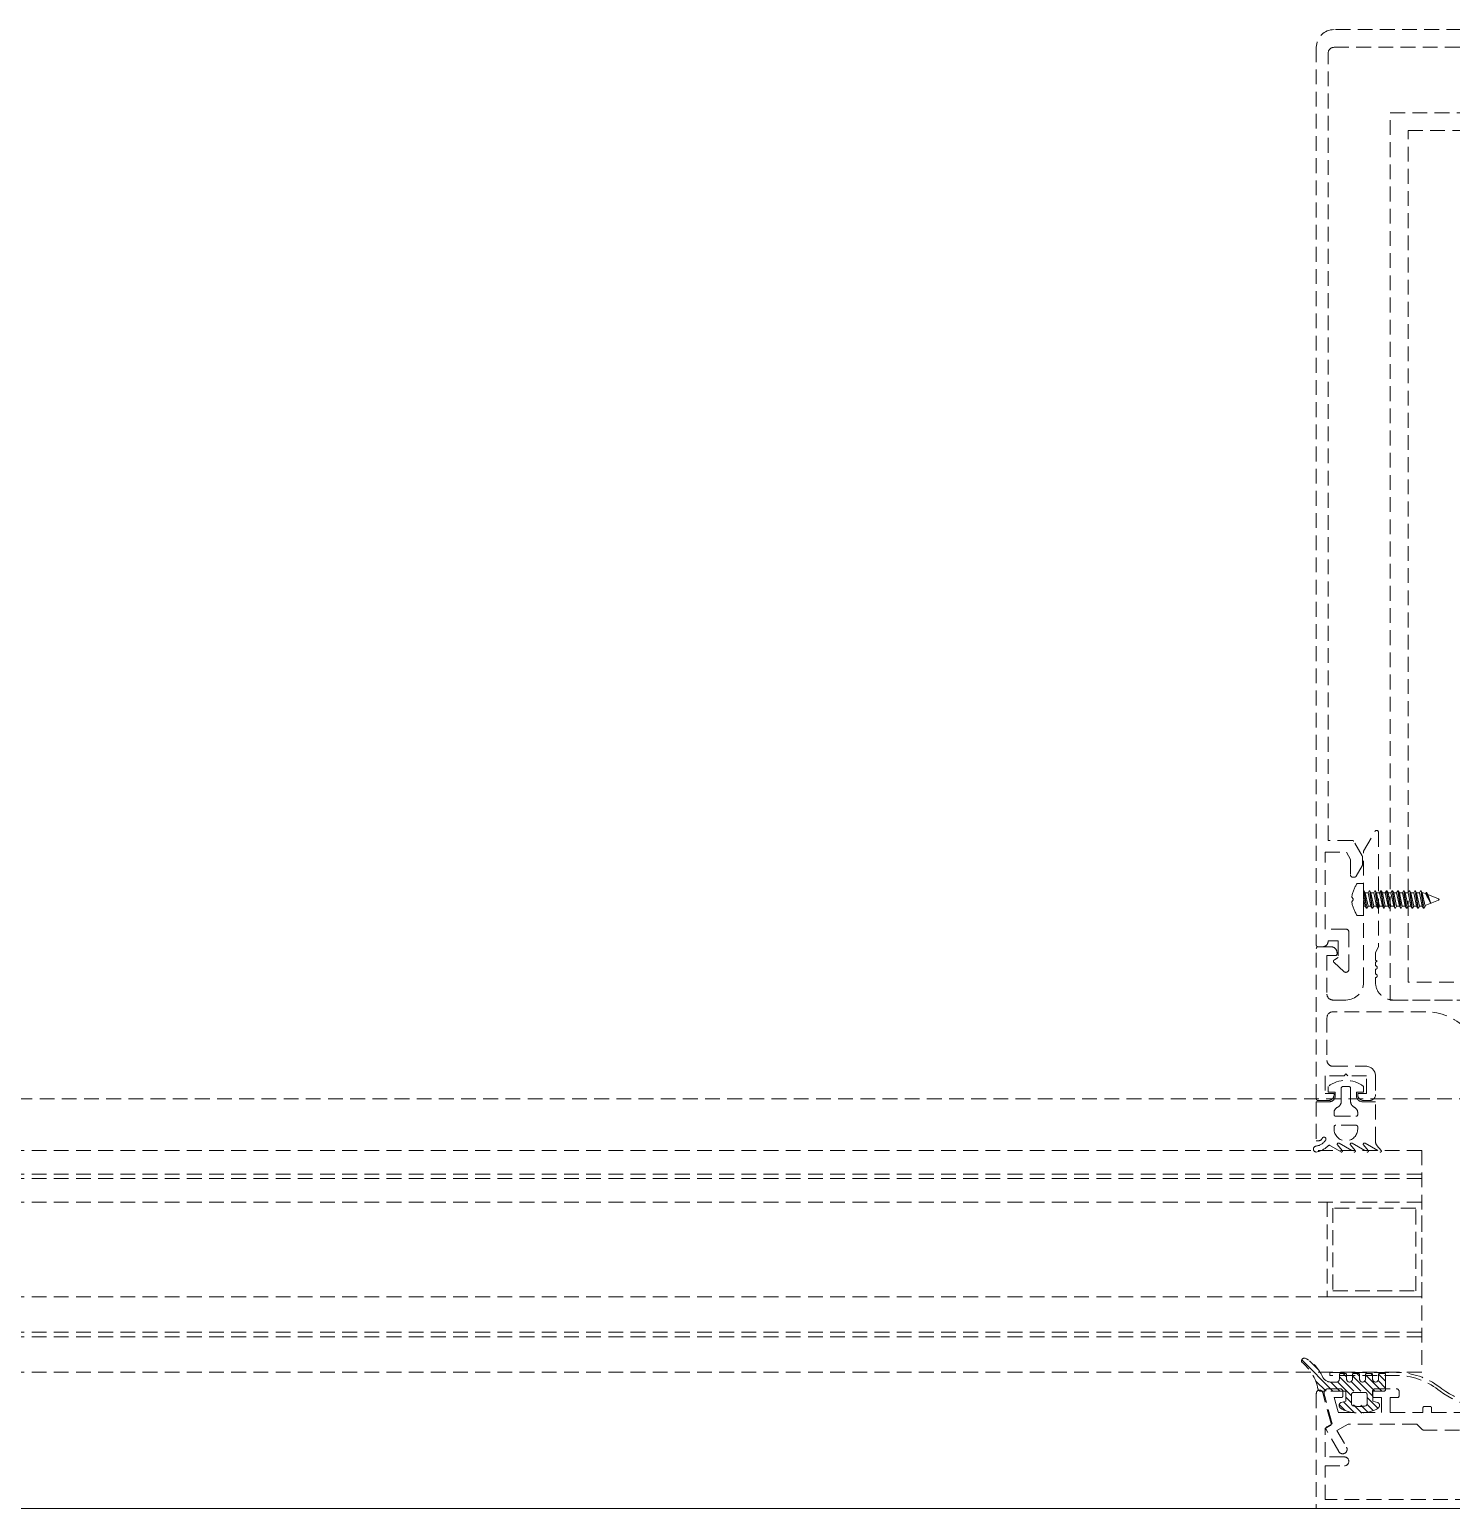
# Model space of a CAD drawing. Extents: x -1457 to 23780, y -2071 to 4205.
# Drawn here: x 2830.83 to 2854.87, y 320 to 345 of the extents above; entities that cross this region are included whole.
import ezdxf

# ---------------------------------------------------------------- set-up
doc = ezdxf.new("R2010")
doc.units = 0
doc.header["$MEASUREMENT"] = 0
doc.linetypes.add('HIDDEN', pattern=[0.375, 0.25, -0.125])
doc.layers.add('M-TEFRIS2-015', color=129, linetype='Continuous', lineweight=9)

msp = doc.modelspace()

# ---------------------------------------------------------------- hatches: boundary and pattern name
at = {"layer": 'M-TEFRIS2-015', "linetype": 'HIDDEN', "lineweight": 0}
h = msp.add_hatch(dxfattribs=at)
h.set_pattern_fill('LINE', color=256, scale=0.6666666666715167, angle=585.0000000000001, style=0)
h.set_pattern_definition([(134.9999999999999, (2909.915904170221, 201.4081299027857), (0.0589255650993077, 0.0589255650993076), [])])
edge = h.paths.add_edge_path()
edge.add_arc((2852.109220590636, 321.983688323071), 0.6254947507205308, 382.66119677713436, 422.7999977533498, ccw=False)
edge.add_arc((2852.830294952852, 322.2981107581581), 0.1615246373840444, 207.0399911032214, 269.8973059514558)
edge.add_line((2852.830005444443, 322.1365863802239), (2852.910652028755, 322.1365863802239))
edge.add_line((2852.910652028753, 322.1365863802239), (2852.924402524571, 322.1365863802239))
edge.add_line((2852.924402524573, 322.1365863802239), (2852.931648470987, 322.1371141552227))
edge.add_line((2852.93164847098, 322.1371141552227), (2852.939093267162, 322.138792214424))
edge.add_line((2852.939093267168, 322.138792214424), (2852.946465825532, 322.1417174656235))
edge.add_line((2852.946465825529, 322.1417174656235), (2852.95345787161, 322.1458949244225))
edge.add_line((2852.95345787161, 322.1458949244225), (2852.959757356909, 322.1512328030221))
edge.add_line((2852.959757356911, 322.1512328030221), (2852.965093744569, 322.1575307972234))
edge.add_line((2852.965093744564, 322.1575307972234), (2852.969271236982, 322.1645228770212))
edge.add_line((2852.969271236979, 322.1645228770212), (2852.97219583368, 322.1718947810223))
edge.add_line((2852.972195833683, 322.1718947810186), (2852.974402524562, 322.1865863802195))
edge.add_line((2852.97440252456, 322.1865863802232), (2852.97440252456, 322.2623472070991))
edge.add_line((2852.97440252456, 322.2623472070991), (2852.974613680599, 322.2652457504992))
edge.add_line((2852.974613680604, 322.2652457504992), (2852.975285099286, 322.2682246594995))
edge.add_line((2852.975285099278, 322.2682246594995), (2852.976455048037, 322.2711730244991))
edge.add_line((2852.976455048047, 322.2711730244991), (2852.978126022427, 322.2739700005004))
edge.add_line((2852.978126022424, 322.2739700005004), (2852.980260795489, 322.2764881922994))
edge.add_line((2852.980260795489, 322.2764881922994), (2852.98278029027, 322.2786246234973))
edge.add_line((2852.982780290273, 322.2786246234973), (2852.98557705609, 322.2802957284985))
edge.add_line((2852.985577056086, 322.2802957284985), (2852.988525904682, 322.2814664750986))
edge.add_line((2852.988525904686, 322.2814664750949), (2852.994402219389, 322.2823484278961))
edge.add_line((2852.994402219384, 322.2823484278997), (2853.074402524568, 322.2823484278997))
edge.add_line((2853.074402524571, 322.2823484278997), (2853.077300941846, 322.282137642098))
edge.add_line((2853.077300941844, 322.282137642098), (2853.080279145167, 322.2814648372987))
edge.add_line((2853.080279145162, 322.2814648372987), (2853.08322834392, 322.2802949664983))
edge.add_line((2853.083228343928, 322.2802949664947), (2853.086024957888, 322.2786250526951))
edge.add_line((2853.086024957888, 322.2786250526951), (2853.088545043252, 322.2764900994953))
edge.add_line((2853.088545043247, 322.2764900994989), (2853.090679244764, 322.2739707656983))
edge.add_line((2853.09067924476, 322.2739707656983), (2853.09235038418, 322.2711729262992))
edge.add_line((2853.09235038419, 322.2711729262992), (2853.093519985413, 322.2682239971))
edge.add_line((2853.093519985413, 322.2682239971), (2853.094402219393, 322.2623487331002))
edge.add_line((2853.094402219383, 322.2623487331002), (2853.094402219383, 322.1865863802232))
edge.add_line((2853.094402219383, 322.1865863802232), (2853.094930310162, 322.1793403536249))
edge.add_line((2853.094930310167, 322.1793403536249), (2853.09660974757, 322.1718947810223))
edge.add_line((2853.096609747566, 322.1718947810186), (2853.099534100603, 322.1645228770176))
edge.add_line((2853.099534100601, 322.1645228770212), (2853.103711691703, 322.1575307972234))
edge.add_line((2853.103711691701, 322.1575307972234), (2853.109047264539, 322.1512328030221))
edge.add_line((2853.10904726454, 322.1512328030221), (2853.115347564638, 322.1458949244225))
edge.add_line((2853.115347564644, 322.1458949244225), (2853.12233951207, 322.1417174656235))
edge.add_line((2853.122339512074, 322.1417174656235), (2853.129712314088, 322.138792214424))
edge.add_line((2853.129712314081, 322.138792214424), (2853.144402219381, 322.1365863802239))
edge.add_line((2853.144402219382, 322.1365863802239), (2853.151648471983, 322.1371141552227))
edge.add_line((2853.151648471985, 322.1371141552227), (2853.159093535769, 322.138792214424))
edge.add_line((2853.159093535765, 322.138792214424), (2853.166466292043, 322.1417174656235))
edge.add_line((2853.166466292044, 322.1417174656235), (2853.173458466407, 322.1458949244225))
edge.add_line((2853.173458466403, 322.1458949244225), (2853.179757985383, 322.1512328030221))
edge.add_line((2853.179757985383, 322.1512328030221), (2853.18509433936, 322.1575307972234))
edge.add_line((2853.185094339369, 322.1575307972234), (2853.189271703511, 322.1645228770212))
edge.add_line((2853.189271703505, 322.1645228770212), (2853.192196102286, 322.1718947810223))
edge.add_line((2853.192196102292, 322.1718947810186), (2853.194402219389, 322.1865863802195))
edge.add_line((2853.194402219382, 322.1865863802232), (2853.194402219382, 322.2623472070991))
edge.add_line((2853.194402219382, 322.2623472070991), (2853.194613625561, 322.2652453992996))
edge.add_line((2853.194613625566, 322.2652453992996), (2853.195285661686, 322.2682221686991))
edge.add_line((2853.195285661684, 322.2682221686991), (2853.19645537679, 322.2711720344996))
edge.add_line((2853.196455376784, 322.271172034496), (2853.198126460238, 322.2739687506946))
edge.add_line((2853.198126460242, 322.2739687506946), (2853.200260420743, 322.2764905700969))
edge.add_line((2853.20026042074, 322.2764905701006), (2853.202780738403, 322.2786230288984))
edge.add_line((2853.202780738406, 322.2786230288984), (2853.205577402185, 322.2802940598995))
edge.add_line((2853.205577402181, 322.2802940598995), (2853.208526486241, 322.2814629932982))
edge.add_line((2853.208526486243, 322.2814629932946), (2853.214401914202, 322.2823469018949))
edge.add_line((2853.214401914205, 322.2823469018986), (2853.294402219388, 322.2823469018986))
edge.add_line((2853.294402219391, 322.2823469018986), (2853.297300860489, 322.2821356208988))
edge.add_line((2853.297300860485, 322.2821356208988), (2853.300279160768, 322.2814629932982))
edge.add_line((2853.300279160765, 322.2814629932946), (2853.303228294266, 322.2802940598958))
edge.add_line((2853.303228294269, 322.2802940598995), (2853.306025319263, 322.2786230288984))
edge.add_line((2853.306025319268, 322.2786230288984), (2853.308545010748, 322.2764905701006))
edge.add_line((2853.308545010748, 322.2764905701006), (2853.310679952528, 322.2739687506983))
edge.add_line((2853.310679952522, 322.2739687506946), (2853.312351015625, 322.271172034496))
edge.add_line((2853.312351015631, 322.271172034496), (2853.313520995552, 322.2682221686955))
edge.add_line((2853.313520995552, 322.2682221686991), (2853.314403440092, 322.2623472070991))
edge.add_line((2853.314403440083, 322.2623472070991), (2853.314403440083, 322.1865863802232))
edge.add_line((2853.314403440083, 322.1865863802232), (2853.31493134208, 322.1793403536249))
edge.add_line((2853.314931342089, 322.1793403536249), (2853.316610622294, 322.1718947810223))
edge.add_line((2853.316610622291, 322.1718947810186), (2853.31953484551, 322.1645228770176))
edge.add_line((2853.319534845511, 322.1645228770212), (2853.323712357509, 322.1575307972234))
edge.add_line((2853.323712357507, 322.1575307972234), (2853.329047893027, 322.1512328030221))
edge.add_line((2853.329047893024, 322.1512328030221), (2853.335348230462, 322.1458949244225))
edge.add_line((2853.335348230461, 322.1458949244225), (2853.342340256963, 322.1417174656235))
edge.add_line((2853.342340256962, 322.1417174656235), (2853.349713188801, 322.138792214424))
edge.add_line((2853.349713188807, 322.138792214424), (2853.364403440092, 322.1365863802239))
edge.add_line((2853.364403440094, 322.1365863802239), (2853.371649503912, 322.1371141552227))
edge.add_line((2853.371649503906, 322.1371141552227), (2853.379094410486, 322.138792214424))
edge.add_line((2853.37909441049, 322.138792214424), (2853.38646703695, 322.1417174656235))
edge.add_line((2853.386467036943, 322.1417174656235), (2853.393459132202, 322.1458949244225))
edge.add_line((2853.393459132209, 322.1458949244225), (2853.399758613871, 322.1512328030221))
edge.add_line((2853.399758613866, 322.1512328030221), (2853.405095005162, 322.1575307972234))
edge.add_line((2853.405095005163, 322.1575307972234), (2853.40927244841, 322.1645228770212))
edge.add_line((2853.409272448404, 322.1645228770212), (2853.412196977003, 322.1718947810223))
edge.add_line((2853.412196977006, 322.1718947810186), (2853.414403440082, 322.1865863802195))
edge.add_line((2853.414403440082, 322.1865863802232), (2853.414403440082, 322.2623487331002))
edge.add_line((2853.414403440082, 322.2623487331002), (2853.414614755522, 322.2652464148996))
edge.add_line((2853.41461475552, 322.2652464148996), (2853.415286054586, 322.268225444499))
edge.add_line((2853.41528605459, 322.2682254444953), (2853.416455599511, 322.271175046495))
edge.add_line((2853.416455599514, 322.2711750464987), (2853.41812650125, 322.2739715878997))
edge.add_line((2853.418126501248, 322.2739715878961), (2853.420260924645, 322.2764904642936))
edge.add_line((2853.420260924648, 322.2764904642936), (2853.422780400751, 322.2786258424967))
edge.add_line((2853.422780400747, 322.2786258425003), (2853.425576889263, 322.2802970322991))
edge.add_line((2853.42557688927, 322.2802970322991), (2853.428525826276, 322.2814662263008))
edge.add_line((2853.428525826276, 322.2814662262972), (2853.434401609034, 322.2823484278961))
edge.add_line((2853.434401609026, 322.2823484278997), (2853.51440191421, 322.2823499537008))
edge.add_line((2853.514401914213, 322.2823499537008), (2853.517300103066, 322.2821400996982))
edge.add_line((2853.517300103068, 322.2821400996945), (2853.520278520173, 322.281466589895))
edge.add_line((2853.52027852017, 322.2814665898986), (2853.52322774393, 322.2802969716977))
edge.add_line((2853.523227743931, 322.2802969716977), (2853.526024170892, 322.2786283554997))
edge.add_line((2853.526024170893, 322.2786283554997), (2853.528544550671, 322.2764928836987))
edge.add_line((2853.528544550667, 322.276492883695), (2853.530678826748, 322.2739740548968))
edge.add_line((2853.530678826743, 322.2739740548968), (2853.532350503726, 322.2711749078953))
edge.add_line((2853.532350503733, 322.271174907899), (2853.53352039587, 322.2682257244996))
edge.add_line((2853.533520395866, 322.2682257244996), (2853.534403134907, 322.2623502588976))
edge.add_line((2853.534403134915, 322.2623502588976), (2853.534403134915, 322.1865863802232))
edge.add_line((2853.534403134915, 322.1865863802232), (2853.534931053174, 322.1793403536249))
edge.add_line((2853.534931053173, 322.1793403536249), (2853.536610352114, 322.1718947810223))
edge.add_line((2853.536610352106, 322.1718947810186), (2853.539534581249, 322.1645228770176))
edge.add_line((2853.539534581253, 322.1645228770212), (2853.543712100067, 322.1575307972234))
edge.add_line((2853.54371210007, 322.1575307972234), (2853.549047627674, 322.1512328030221))
edge.add_line((2853.54904762767, 322.1512328030221), (2853.55534797301, 322.1458949244225))
edge.add_line((2853.555347973013, 322.1458949244225), (2853.562339992711, 322.1417174656235))
edge.add_line((2853.562339992703, 322.1417174656235), (2853.569712918626, 322.138792214424))
edge.add_line((2853.569712918633, 322.138792214424), (2853.584403134914, 322.1365863802239))
edge.add_line((2853.584403134915, 322.1365863802239), (2853.591649214973, 322.1371141552227))
edge.add_line((2853.591649214967, 322.1371141552227), (2853.599094140304, 322.138792214424))
edge.add_line((2853.599094140306, 322.138792214424), (2853.606466772688, 322.1417174656235))
edge.add_line((2853.606466772696, 322.1417174656235), (2853.613458874772, 322.1458949244225))
edge.add_line((2853.61345887476, 322.1458949244225), (2853.619758348506, 322.1512328030221))
edge.add_line((2853.619758348513, 322.1512328030221), (2853.625094747732, 322.1575307972234))
edge.add_line((2853.625094747727, 322.1575307972234), (2853.629272184148, 322.1645228770212))
edge.add_line((2853.629272184157, 322.1645228770212), (2853.632196706833, 322.1718947810223))
edge.add_line((2853.632196706833, 322.1718947810186), (2853.634403134911, 322.1865863802195))
edge.add_line((2853.634403134902, 322.1865863802232), (2853.634403134902, 322.2623685694998))
edge.add_line((2853.634403134902, 322.2623685694998), (2853.634613926125, 322.2652656067003))
edge.add_line((2853.634613926135, 322.2652656067003), (2853.635284972717, 322.2682403863))
edge.add_line((2853.635284972711, 322.2682403863), (2853.636453225626, 322.2711875487003))
edge.add_line((2853.636453225623, 322.2711875486966), (2853.638121737746, 322.2739839256938))
edge.add_line((2853.638121737746, 322.2739839256938), (2853.640253438669, 322.276502370496))
edge.add_line((2853.640253438669, 322.276502370496), (2853.642770062866, 322.278637221094))
edge.add_line((2853.642770062872, 322.278637221094), (2853.64556385793, 322.2803079226942))
edge.add_line((2853.645563857929, 322.2803079226978), (2853.648509888671, 322.2814794432998))
edge.add_line((2853.648509888673, 322.2814794432961), (2853.654381467433, 322.2823682642957))
edge.add_line((2853.654381467433, 322.2823682642957), (2853.734381772616, 322.2824537134948))
edge.add_line((2853.734381772608, 322.2824537134984), (2853.737281738323, 322.2822466204998))
edge.add_line((2853.737281738322, 322.2822466204998), (2853.740262283987, 322.2815765956984))
edge.add_line((2853.740262283997, 322.2815765956948), (2853.743214434073, 322.2804082976945))
edge.add_line((2853.743214434066, 322.2804082976982), (2853.746014366111, 322.2787385564989))
edge.add_line((2853.746014366119, 322.2787385564989), (2853.748537195435, 322.2766052132974))
edge.add_line((2853.748537195434, 322.2766052132938), (2853.750674598532, 322.2740832964955))
edge.add_line((2853.750674598531, 322.2740832964955), (2853.752347854833, 322.2712846220966))
edge.add_line((2853.752347854834, 322.2712846220966), (2853.753519018816, 322.2683340056938))
edge.add_line((2853.753519018816, 322.2683340056974), (2853.754402829751, 322.2624540186989))
edge.add_line((2853.754402829748, 322.2624540186989), (2853.754402829748, 322.0107187417489))
edge.add_arc((2853.724402829744, 322.0107187417489), 0.0299999999983993, 269.99999999999994, 360, ccw=False)
edge.add_line((2853.724402829744, 321.98071874175), (2853.540229890078, 321.98071874175))
edge.add_line((2853.540229890086, 321.98071874175), (2853.540229890086, 321.8107187417518))
edge.add_line((2853.540229890086, 321.8107187417518), (2853.615216293187, 321.7911882928784))
edge.add_arc((2853.602614061648, 321.7428025123154), 0.0500000000016979, 327.9605935086705, 435.4014640604238, ccw=False)
edge.add_arc((2853.560229890069, 321.7693276324862), 0.1000000000096152, 296.3877999626419, 327.960593512649, ccw=False)
edge.add_arc((2853.310229890073, 322.2732187417532), 0.6625000000053745, 243.61220003876122, 296.3877999612387, ccw=False)
edge.add_arc((2853.060229890089, 321.7693276324753), 0.1000000000019964, 212.0394064820503, 243.6122000308444, ccw=False)
edge.add_arc((2853.01784571851, 321.7428025123118), 0.0500000000069265, 104.59853593852549, 212.0394064833725, ccw=False)
edge.add_line((2853.005243486975, 321.7911882928784), (2853.080229890069, 321.8107187417518))
edge.add_line((2853.080229890072, 321.8107187417518), (2853.080229890072, 321.98071874175))
edge.add_line((2853.080229890072, 321.98071874175), (2852.660229890073, 321.98071874175))
edge.add_arc((2852.660229890083, 322.0307187417457), 0.0499999999949068, 193.1597880743703, 269.9999999916623, ccw=False)
edge.add_arc((2851.862200141872, 321.8753080589995), 0.7630586476258935, 370.8798435970469, 411.3381814125703)
edge.add_arc((2852.382204037093, 322.493176678985), 0.0485886091209949, 74.56828593339918, 206.9707303244379, ccw=False)
edge = h.paths.add_edge_path(flags=16)
edge.add_arc((2853.210229890086, 321.7826095052478), 0.0299999999977899, 179.999999993052, 259.1759609296883, ccw=False)
edge.add_line((2853.180229890082, 321.7826095052478), (2853.180229890082, 321.9507187417439))
edge.add_arc((2853.210229890086, 321.9507187417512), 0.0299999999983993, 90, 180.000000006948, ccw=False)
edge.add_line((2853.210229890086, 321.98071874175), (2853.410229890081, 321.98071874175))
edge.add_arc((2853.410229890083, 321.9507187417512), 0.0299999999983993, 359.9999999930519, 450, ccw=False)
edge.add_line((2853.440229890076, 321.9507187417476), (2853.440229890076, 321.7826095052515))
edge.add_arc((2853.410229890072, 321.7826095052478), 0.0300000000056753, 280.82403907031164, 360.000000006948, ccw=False)
edge.add_arc((2853.310229890085, 322.3056355562076), 0.5624999999791568, 259.1759609414076, 280.82403905859235, ccw=False)

# ---------------------------------------------------------------- linework, layer by layer
for p, q in [((2853.274310873754, 330.565406141719), (2853.383333293759, 330.565406141719)), ((2853.383333293759, 330.0242061417266), (2853.383333293759, 330.565406141719)), ((2853.390319337002, 330.4413477382259), (2853.38333275386, 330.4413477382259)), ((2853.430551533541, 330.1482646165168), (2853.383333264504, 330.4352270122472)), ((2853.383333290754, 330.3092295434872), (2853.410553919884, 330.1829019336401)), ((2853.390319337002, 330.4413477382259), (2853.438544924959, 330.1482646165168)), ((2853.410317011718, 330.4067104211026), (2853.390319337002, 330.4413477382259)), ((2853.458778622488, 330.4067104211026), (2853.410317011718, 330.4067104211026)), ((2853.458542477558, 330.1829019336401), (2853.410317011718, 330.4067104211026)), ((2853.478776419322, 330.4413477382259), (2853.458778622488, 330.4067104211026)), ((2853.458778744606, 330.4067104211026), (2853.507004210446, 330.1829019336401)), ((2853.486769627564, 330.4413477382259), (2853.478776419322, 330.4413477382259)), ((2853.527001824104, 330.1482646165168), (2853.478776419322, 330.4413477382259)), ((2853.50676730228, 330.4067104211026), (2853.486769627564, 330.4413477382259)), ((2853.486769627564, 330.4413477382259), (2853.534995215521, 330.1482646165168)), ((2853.55522894358, 330.4067104211026), (2853.50676730228, 330.4067104211026)), ((2853.55499276812, 330.1829019336401), (2853.50676730228, 330.4067104211026)), ((2853.575226740414, 330.4413477382259), (2853.55522894358, 330.4067104211026)), ((2853.555229065697, 330.4067104211026), (2853.603454531537, 330.1829019336401)), ((2853.583219948654, 330.4413477382259), (2853.575226740414, 330.4413477382259)), ((2853.623452145195, 330.1482646165168), (2853.575226740414, 330.4413477382259)), ((2853.603217623371, 330.4067104211026), (2853.583219948654, 330.4413477382259)), ((2853.583219948654, 330.4413477382259), (2853.631445536612, 330.1482646165168)), ((2853.65144308921, 330.1829019336401), (2853.603217623371, 330.4067104211026)), ((2853.65167926467, 330.4067104211026), (2853.60321762337, 330.4067104211026)), ((2853.671677061504, 330.4413477382259), (2853.65167926467, 330.4067104211026)), ((2853.651679386788, 330.4067104211026), (2853.699904852628, 330.1829019336401)), ((2853.656118265554, 330.4067104211026), (2853.844580456383, 330.406710421099)), ((2853.679670269746, 330.4413477382259), (2853.671677061504, 330.4413477382259)), ((2853.719902466285, 330.1482646165168), (2853.671677061504, 330.4413477382259)), ((2853.699667944461, 330.4067104211026), (2853.679670269746, 330.4413477382259)), ((2853.679670269746, 330.4413477382259), (2853.727895857703, 330.1482646165168)), ((2853.747893410301, 330.1829019336401), (2853.699667944461, 330.4067104211026)), ((2853.748129585761, 330.4067104211026), (2853.699667944461, 330.4067104211026)), ((2853.768127382595, 330.4413477382259), (2853.748129585761, 330.4067104211026)), ((2853.748129707879, 330.4067104211026), (2853.796355173718, 330.1829019336401)), ((2853.776120590836, 330.4413477382259), (2853.768127382595, 330.4413477382259)), ((2853.816352787376, 330.1482646165168), (2853.768127382595, 330.4413477382259)), ((2853.796118265552, 330.4067104211026), (2853.776120590836, 330.4413477382259)), ((2853.776120590836, 330.4413477382259), (2853.824346178793, 330.1482646165168)), ((2853.844343731392, 330.1829019336401), (2853.796118265552, 330.4067104211026)), ((2853.864578131099, 330.4413477382259), (2853.844580456383, 330.406710421099)), ((2853.844580456383, 330.406710421099), (2853.89280604434, 330.1829019336401)), ((2853.864578131099, 330.4413477382259), (2853.872571522516, 330.4413477382259)), ((2853.912803657997, 330.1482646165168), (2853.864578131099, 330.4413477382259)), ((2853.892569136174, 330.4067104211026), (2853.872571522516, 330.4413477382259)), ((2853.872571522516, 330.4413477382259), (2853.920796927297, 330.1482646165168)), ((2853.941030777474, 330.4067104211026), (2853.892569136174, 330.4067104211026)), ((2853.940794602014, 330.1829019336401), (2853.892569136174, 330.4067104211026)), ((2853.961028513249, 330.4413477382259), (2853.941030777474, 330.4067104211026)), ((2853.941030899592, 330.4067104211026), (2853.989256304372, 330.1829019336401)), ((2854.009253979088, 330.1482646165168), (2853.961028513249, 330.4413477382259)), ((2853.969021782549, 330.4413477382259), (2853.961028513249, 330.4413477382259)), ((2853.969021782549, 330.4413477382259), (2854.017247370506, 330.1482646165168)), ((2853.989019457265, 330.4067104211026), (2853.969021782549, 330.4413477382259)), ((2854.037244923105, 330.1829019336401), (2853.989019457265, 330.4067104211026)), ((2854.037481098565, 330.4067104211026), (2853.989019457265, 330.4067104211026)), ((2854.057478773281, 330.4413477382259), (2854.037481098565, 330.406710421099)), ((2854.037481098565, 330.406710421099), (2854.085706686522, 330.1829019336401)), ((2854.057478773281, 330.4413477382259), (2854.065472164699, 330.4413477382259)), ((2854.10570430018, 330.1482646165168), (2854.057478773281, 330.4413477382259)), ((2854.085469778357, 330.4067104211026), (2854.065472164699, 330.4413477382259)), ((2854.065472164699, 330.4413477382259), (2854.11369756948, 330.1482646165168)), ((2854.085469778357, 330.4067104211026), (2854.133931969186, 330.406710421099)), ((2854.133695244196, 330.1829019336401), (2854.085469778357, 330.4067104211026)), ((2854.153929643902, 330.4413477382259), (2854.133931969186, 330.406710421099)), ((2854.133931969186, 330.406710421099), (2854.182157557143, 330.1829019336401)), ((2854.2021551708, 330.1482646165168), (2854.153929643902, 330.4413477382259)), ((2854.153929643902, 330.4413477382259), (2854.161923035319, 330.4413477382259)), ((2854.161923035319, 330.4413477382259), (2854.210148440101, 330.1482646165168)), ((2854.181920648977, 330.4067104211026), (2854.161923035319, 330.4413477382259)), ((2854.230146114817, 330.1829019336401), (2854.181920648977, 330.4067104211026)), ((2854.230382534512, 330.4067104211026), (2854.181920648977, 330.4067104211026)), ((2854.250380270287, 330.4413477382259), (2854.230382534512, 330.4067104211026)), ((2854.23038265663, 330.4067104211026), (2854.278608183528, 330.1829019336401)), ((2854.298605858244, 330.1482646165168), (2854.250380270287, 330.4413477382259)), ((2854.250380270287, 330.4413477382259), (2854.258373539587, 330.4413477382259)), ((2854.258373539587, 330.4413477382259), (2854.306599005427, 330.1482646165168)), ((2854.278371214304, 330.4067104211026), (2854.258373539587, 330.4413477382259)), ((2854.326596680143, 330.1829019336401), (2854.278371214304, 330.4067104211026)), ((2854.326833099838, 330.4067104211026), (2854.278371214304, 330.4067104211026)), ((2854.346831446202, 330.4413477382259), (2854.326833099838, 330.4067104211026)), ((2854.395056789924, 330.1482646165168), (2854.346831446202, 330.4413477382259)), ((2854.354824104914, 330.4413477382259), (2854.346831446202, 330.4413477382259)), ((2854.354824104914, 330.4413477382259), (2854.403049692871, 330.1482646165168)), ((2854.374822207042, 330.4067104211026), (2854.354824104914, 330.4413477382259)), ((2854.423047306529, 330.1829019336401), (2854.374822207042, 330.4067104211026)), ((2854.392392122588, 330.4067104211026), (2854.374822207042, 330.4067104211026)), ((2854.431344404445, 330.3930897280406), (2854.392392122588, 330.4067104211026)), ((2854.420899563041, 330.1928704553029), (2854.65120867624, 330.2847461285601)), ((2854.443281889411, 330.4137656439707), (2854.431344404445, 330.3930897280406)), ((2854.431344404445, 330.3930897280406), (2854.519498482443, 330.2273459055323)), ((2854.45923063261, 330.3406599360242), (2854.443281889411, 330.4137656439707)), ((2854.451274975534, 330.4137656439707), (2854.443281889411, 330.4137656439707)), ((2854.471272650251, 330.3791304639053), (2854.451274975534, 330.4137656439707)), ((2854.451274975534, 330.4137656439707), (2854.472782695572, 330.3151796690363)), ((2854.472782695572, 330.3151796690363), (2854.45923063261, 330.3406599360242)), ((2854.519498482443, 330.2273459055323), (2854.471272650251, 330.3791304639053)), ((2854.65120867624, 330.3048662261826), (2854.471272650251, 330.3791304639053)), ((2854.658348404496, 330.2948061773714), (2854.65120867624, 330.3048662261826)), ((2854.65120867624, 330.2847461285601), (2854.658348404496, 330.2948061773714)), ((2853.274310873754, 330.0242061417266), (2853.383333293759, 330.0242061417266)), ((2853.41055410306, 330.1829019336401), (2853.383333317072, 330.1829019279685)), ((2853.410553919884, 330.1829019336401), (2853.430551533541, 330.1482646165168)), ((2853.41055410306, 330.1829019336401), (2853.430551533541, 330.1482646165168)), ((2853.430551533541, 330.1482646165168), (2853.438544924959, 330.1482646165168)), ((2853.438544924959, 330.1482646165168), (2853.458542477558, 330.1829019336401)), ((2853.50700410137, 330.1829024398467), (2853.458542769812, 330.1829024398467)), ((2853.507004210446, 330.1829019336401), (2853.527001824104, 330.1482646165168)), ((2853.507004393622, 330.1829019336401), (2853.527001824104, 330.1482646165168)), ((2853.527001824104, 330.1482646165168), (2853.534995215521, 330.1482646165168)), ((2853.534995215521, 330.1482646165168), (2853.55499276812, 330.1829019336401)), ((2853.55499276812, 330.1829019336401), (2853.603454714713, 330.1829019336401)), ((2853.603454531537, 330.1829019336401), (2853.623452145195, 330.1482646165168)), ((2853.603454714713, 330.1829019336401), (2853.623452145195, 330.1482646165168)), ((2853.796355173719, 330.1829019336401), (2853.607893410303, 330.1829019336401)), ((2853.623452145195, 330.1482646165168), (2853.631445536612, 330.1482646165168)), ((2853.631445536612, 330.1482646165168), (2853.65144308921, 330.1829019336401)), ((2853.65144308921, 330.1829019336401), (2853.699905035804, 330.1829019336401)), ((2853.65144308921, 330.1829019336401), (2853.699905035804, 330.1829019336401)), ((2853.699904852628, 330.1829019336401), (2853.719902466285, 330.1482646165168)), ((2853.699905035804, 330.1829019336401), (2853.719902466285, 330.1482646165168)), ((2853.719902466285, 330.1482646165168), (2853.727895857703, 330.1482646165168)), ((2853.727895857703, 330.1482646165168), (2853.747893410301, 330.1829019336401)), ((2853.747893410301, 330.1829019336401), (2853.796355356895, 330.1829019336401)), ((2853.747893410301, 330.1829019336401), (2853.796355356895, 330.1829019336401)), ((2853.796355173718, 330.1829019336401), (2853.816352787376, 330.1482646165168)), ((2853.796355356895, 330.1829019336401), (2853.816352787376, 330.1482646165168)), ((2853.816352787376, 330.1482646165168), (2853.824346178793, 330.1482646165168)), ((2853.824346178793, 330.1482646165168), (2853.844343731392, 330.1829019336401)), ((2853.844343731393, 330.1829019336401), (2853.892805922222, 330.1829019336401)), ((2853.844343731392, 330.1829019336401), (2853.892805677986, 330.1829019336401)), ((2853.892805922222, 330.1829019336401), (2853.912803657997, 330.1482646165168)), ((2853.89280604434, 330.1829019336401), (2853.912803657997, 330.1482646165168)), ((2853.912803657997, 330.1482646165168), (2853.920796927297, 330.1482646165168)), ((2853.920796927297, 330.1482646165168), (2853.940794602014, 330.1829019336401)), ((2853.940794602014, 330.1829019336401), (2853.989256548608, 330.1829019336401)), ((2853.989256304372, 330.1829019336401), (2854.009253979088, 330.1482646165168)), ((2853.989256548608, 330.1829019336401), (2854.009253979088, 330.1482646165168)), ((2854.009253979088, 330.1482646165168), (2854.017247370506, 330.1482646165168)), ((2854.017247370506, 330.1482646165168), (2854.037244923105, 330.1829019336401)), ((2854.085706686522, 330.1829019336401), (2854.037244923105, 330.1829019336401)), ((2854.085706564405, 330.1829019336401), (2854.10570430018, 330.1482646165168)), ((2854.085706686522, 330.1829019336401), (2854.10570430018, 330.1482646165168)), ((2854.10570430018, 330.1482646165168), (2854.11369756948, 330.1482646165168)), ((2854.11369756948, 330.1482646165168), (2854.133695244196, 330.1829019336401)), ((2854.133695244196, 330.1829019336401), (2854.182157435025, 330.1829019336401)), ((2854.182157435025, 330.1829019336401), (2854.2021551708, 330.1482646165168)), ((2854.182157557143, 330.1829019336401), (2854.2021551708, 330.1482646165168)), ((2854.2021551708, 330.1482646165168), (2854.210148440101, 330.1482646165168)), ((2854.210148440101, 330.1482646165168), (2854.230146114817, 330.1829019336401)), ((2854.230146114817, 330.1829019336401), (2854.278608000352, 330.1829019336401)), ((2854.278608000352, 330.1829019336401), (2854.298605858244, 330.1482646165168)), ((2854.278608183528, 330.1829019336401), (2854.298605858244, 330.1482646165168)), ((2854.298605858244, 330.1482646165168), (2854.306599005427, 330.1482646165168)), ((2854.306599005427, 330.1482646165168), (2854.326596680143, 330.1829019336401)), ((2854.326596680143, 330.1829019336401), (2854.375058626737, 330.1829019336401)), ((2854.375058626737, 330.1829019336401), (2854.395056789924, 330.1482646165168)), ((2854.395056789924, 330.1482646165168), (2854.403049692871, 330.1482646165168)), ((2854.403049692871, 330.1482646165168), (2854.423047306529, 330.1829019336401)), ((2854.423047306529, 330.1829019336401), (2854.420899563041, 330.1928704553029)), ((3319.500000815703, 326.9246857158068), (1724.228411944656, 326.9248061562757)), ((2854.364492985231, 326.0531420438892), (2651.089869472501, 326.0531420438892)), ((2854.364492985231, 326.0531420438892), (2854.364492985231, 322.301142043947)), ((2854.364492985231, 325.6531420438914), (2651.089869472501, 325.6531420438914)), ((2854.364492985231, 325.5771420438941), (2651.089869472501, 325.5771420438941)), ((2854.364492985231, 325.1771420438999), (2651.089869472501, 325.1771420438999)), ((2854.364492985231, 323.5771420439232), (2651.089869472501, 323.5771420439232)), ((2854.364492985231, 322.9771420439356), (2651.089869472501, 322.9771420439356)), ((2854.364492985231, 322.9011420439383), (2651.089869472501, 322.9011420439383)), ((2854.364492985231, 322.301142043947), (2651.089869472501, 322.301142043947)), ((3319.500000815703, 320.000004310481), (1719.668507029659, 320.000004310481)), ((1719.668507029659, 320.000004310481), (3319.500000815703, 320.000004310481))]:
    msp.add_line(p, q, dxfattribs=at)
for points in [[(2858.783333333224, 345.0000037590507), (2852.88333333317, 345.0000037590507, 0.4142135623730951), (2852.583333333174, 344.7000037590478), (2852.583333333174, 329.5225652159388, 0.4700431714390087), (2852.613333333179, 329.4948061559589), (2852.683333333173, 329.4948061559589, 0.4303272441157734), (2852.783333333183, 329.5925652159385), (2852.953333333176, 329.5925652159385), (2852.953333333176, 329.312565215936), (2852.888333333175, 329.2750374484385, 0.5081417899848629), (2852.883161595169, 329.2268508090347), (2853.049713769828, 329.0755554204661, 0.6509713219855064), (2853.133333333178, 329.112565215939), (2853.133333333178, 329.74256521594, 0.4142135623730951), (2853.083333333179, 329.7925652159356), (2852.733333333172, 329.7925652159356), (2852.733333333172, 331.0925652159494), (2853.091978706669, 331.0925652159494), (2853.163333333182, 330.9689753774583), (2853.163333333182, 330.70256521595, 0.4142135623729841), (2853.193333333175, 330.6725652159439), (2853.230542771264, 330.6725652159439, 0.2679491924310548), (2853.256523533377, 330.687565215947), (2853.359314095299, 330.8656036917164, 0.1316524975873909), (2853.36333333318, 330.8806036917194), (2853.36333333318, 331.0145267401676, 0.1316524975873767), (2853.359314095288, 331.0295267401707), (2853.216109014538, 331.2775652159507, 0.2679491924311388), (2853.190128252425, 331.2925652159465), (2852.783333333183, 331.2925652159465), (2852.783333333183, 344.6000037590456, -0.4142135623730951), (2852.88333333317, 344.7000037590478), (2858.783333333224, 344.7000037590478)], [(2855.383333333192, 327.4448061559451, 0.4142135623730951), (2854.433333333194, 328.3948061559495), (2852.863333333175, 328.3948061559495, 0.4142135623730951), (2852.763333333176, 328.2948061559473), (2852.763333333176, 327.5748061559461, 0.4142135623730951), (2852.863333333175, 327.474806155944), (2853.423333333188, 327.474806155944, -0.4142135623730951), (2853.583333333183, 327.3148061559441), (2853.583333333183, 326.9948061559408, -0.4142135623730284), (2853.483333333173, 326.8948061559386), (2853.383333333186, 326.8948061559386, -0.4142135623730284), (2853.283333333176, 326.9948061559408), (2853.283333333176, 327.0148061559375), (2853.433333333186, 327.0148061559375), (2853.433333333186, 327.3148061559441), (2853.113333333183, 327.3148061559441), (2853.083333333179, 327.3448061559429), (2853.053333333175, 327.3148061559441), (2852.733333333172, 327.3148061559477), (2852.733333333172, 327.0148061559448), (2852.88333333317, 327.0148061559375), (2852.88333333317, 326.9948061559408, -0.4142135623730951), (2852.783333333183, 326.8948061559386), (2852.613333333179, 326.8948061559386, -0.4142135623735391), (2852.583333333174, 326.9248061559374), (2852.583333333174, 328.3948061559495), (2852.583333333174, 329.4648061559601, -0.4142135623733171), (2852.613333333179, 329.4948061559589), (2852.833333333183, 329.4948061559589, -0.4142135623730951), (2852.933333333181, 329.3948061559568), (2852.933333333181, 329.3748061559563, -0.4142135623726511), (2852.903333333177, 329.3448061559575), (2852.763333333176, 329.3448061559575), (2852.763333333176, 328.6948061559524, 0.4142135623730951), (2852.863333333175, 328.5948061559502), (2853.083333333179, 328.5948061559502, 0.4142135623730506), (2853.383333333186, 328.8948061559531), (2853.383333333186, 330.2648061559667), (2853.413333333179, 330.2948061559655), (2853.383333333186, 330.3248061559643), (2853.383333333186, 331.1117934540707), (2853.577352571066, 331.4478446317444, -0.767326987979387), (2853.633333333183, 331.432844631745), (2853.633333333183, 329.4972756636125), (2853.583333333183, 329.3948061559568), (2853.583333333183, 329.2706986949015), (2853.613333333176, 329.253378186826), (2853.583333333183, 329.2360576787505), (2853.583333333183, 329.1733781868243, -0.9999999999999998), (2853.583333333183, 329.113378186823), (2853.583333333183, 329.0333781868248, -0.9999999999999998), (2853.583333333183, 328.9733781868235), (2853.583333333183, 328.8948061559531, 0.4142135623730951), (2853.883333333179, 328.5948061559502), (2855.833333333197, 328.5948061559502)], [(2859.08333333322, 322.2982430523225), (2859.08333333322, 322.2482430523232), (2858.285102382138, 322.2482430523232, 0.1022802633145562), (2856.989044327912, 321.9803179016199, -0.152313128437638), (2855.833252926031, 321.6198713903214, -0.1523131284414806), (2854.677461524149, 321.9803179016199, 0.1591083345583949), (2853.988412698909, 322.2482430523232), (2852.811127496484, 322.2482430523232), (2852.811127496484, 322.2982430523225), (2853.989780620442, 322.2982430523225, -0.1589671073422844), (2854.70753978688, 322.0203110346811, 0.1520535596540487), (2855.833252926031, 321.6698713903206, 0.1529437832241588), (2856.964641454811, 322.0242383555596, -0.1026599640168839), (2858.285102382138, 322.2982430523225), (2859.08333333322, 322.2982430523225)], [(2855.003333333193, 321.3240125399316), (2854.395759740073, 321.3240125399316, -0.198912367379658), (2854.374546536626, 321.3327993364946), (2854.283333333185, 321.4240125399338), (2853.119935873551, 321.4240125399338), (2852.932256381628, 321.3156557347393), (2853.093419780307, 321.036512539933, -1), (2852.963515969733, 320.9615125399287), (2852.747352571062, 321.3359185291592, -0.4142135623730951), (2852.758333333172, 321.3768992912774), (2852.849914319763, 321.429773598531), (2852.715877991017, 321.930003987487, -0.4931454260313039), (2852.788013290402, 322.0240125399359), (2852.98333333318, 322.0240125399359, -0.4142135623730951), (2853.03333333318, 321.9740125399367), (2853.03333333318, 321.904012539937, -0.4142135623730951), (2853.003333333175, 321.8740125399345), (2852.886172281237, 321.8740125399345), (2852.953159579327, 321.6240125399345), (2853.683333333182, 321.6240125399345), (2853.683333333182, 321.8740125399345), (2853.563333333177, 321.8740125399345, -0.4142135623730951), (2853.533333333184, 321.904012539937), (2853.533333333184, 321.9740125399367, -0.4142135623730951), (2853.583333333183, 322.0240125399359), (2853.93333333319, 322.0240125399359, -0.4142135623730951), (2853.983333333189, 321.9740125399367), (2853.983333333189, 321.904012539937, -0.4142135623730951), (2853.953333333185, 321.8740125399345), (2853.83333333318, 321.8740125399345), (2853.83333333318, 321.6240125399345), (2854.383333333183, 321.6240125399345), (2854.383333333183, 321.6940125399342, -0.4142135623730951), (2854.413333333187, 321.7240125399367), (2854.503333333188, 321.7240125399367, -0.4142135623730951), (2854.533333333193, 321.6940125399342), (2854.533333333193, 321.6240125399345), (2857.133333333213, 321.6240125399345)]]:
    msp.add_lwpolyline(points, format="xyb", dxfattribs=at)
for points in [[(2853.833333333226, 343.5948061559538), (2857.833333333168, 343.5948061559538), (2857.833333333168, 328.594806155932), (2853.833333333226, 328.594806155932)], [(2854.133333333217, 343.2948061559582), (2857.53333333317, 343.2948061559582), (2857.53333333317, 328.894806155924), (2854.133333333217, 328.894806155924)], [(2854.364492985231, 323.5771420439232), (2854.364492985231, 325.1771420439363), (2852.764492985219, 325.1771420439363), (2852.764492985219, 323.5771420439232)], [(2854.264492985233, 323.6771420439254), (2854.264492985233, 325.0771420439378), (2852.864492985218, 325.0771420439378), (2852.864492985218, 323.6771420439254)]]:
    msp.add_lwpolyline(points, close=True, dxfattribs=at)
for points in [[(2853.183363267074, 330.3330499719304), (2853.20556570803, 330.3030561417218), (2853.20556570803, 330.2865561417238), (2853.183363267074, 330.2565623115152)], [(2854.326833099838, 330.4067104211026), (2854.375058626737, 330.1829019336401)]]:
    msp.add_lwpolyline(points, dxfattribs=at)
for points in [[(2853.363332492166, 326.8748059156424, -0.4142135623726288), (2853.26333249216, 326.9748059156482), (2853.26333249216, 327.0348059156458), (2853.383332492163, 327.0348059156458), (2853.383332492163, 327.134805915648, 0.3333333333332321), (2852.78333249215, 327.134805915648), (2852.78333249215, 327.0348059156458), (2852.903332492152, 327.0348059156458), (2852.903332492152, 326.9748059156482, -0.4142135623730951), (2852.803332492154, 326.8748059156424), (2852.583332492145, 326.8748059156424), (2852.583332492145, 326.2153309103269), (2852.622811886589, 326.2153309103269, 0.3076847592327314), (2852.683251256106, 326.2564126617981, -1.128701775593258), (2852.740283133045, 326.2254333813617, -0.2012120834861351), (2852.582038134021, 326.1248371902184, 0.9785310008365528), (2852.582511659418, 326.0248059156183, 0.1612998685772857), (2852.788601542471, 326.1351911689526, -0.3075716929249019), (2852.811020575622, 326.136834699777), (2853.001579359572, 326.026815534562, 0.8390996311750223), (2853.020570026221, 326.0494477297652), (2852.941427688607, 326.1437658949435, -0.8390996311790603), (2852.966748577475, 326.1739421552156), (2853.22157935958, 326.026815534562, 0.8390996311775001), (2853.240570026229, 326.0494477297652), (2853.161427688615, 326.1437658949435, -0.8390996311751685), (2853.186748577476, 326.1739421552156), (2853.441579359581, 326.026815534562, 0.8390996311802112), (2853.46057002623, 326.0494477297652), (2853.381427688624, 326.1437658949435, -0.8390996311790603), (2853.406748577484, 326.1739421552156), (2853.66157935959, 326.026815534562, 0.8390996311805551), (2853.680570026239, 326.0494477297652), (2853.606728047858, 326.1374491727875, -0.1763269807083487), (2853.583332492167, 326.201727933756), (2853.583332492167, 326.8748059156424)], [(2853.163332492162, 326.8748059156424), (2853.163332492154, 327.1014119712599, 0.3750467088369516), (2853.137386546213, 327.1311367865819, 0.06787888806713), (2853.029278438099, 327.1311367865819, 0.3750467088364983), (2853.003332492158, 327.1014119712599), (2853.003332492158, 326.8748059156424, -0.29821662669872), (2852.943332492153, 326.7831544017463, 0.2982166266987449), (2852.883332492148, 326.6915028878393), (2852.883332492148, 326.6584168990885, 0.4142135623731131), (2852.913332492154, 326.628416899086), (2853.253332492158, 326.628416899086, 0.4142135623730951), (2853.283332492157, 326.6584168990885), (2853.283332492157, 326.6915028878393, 0.2982166266986086), (2853.223332492159, 326.7831544017463, -0.2982166266982826)], [(2852.883332492148, 326.4484168990857), (2852.883332492148, 326.4153309103385, 0.9999999999999428), (2853.283332492157, 326.4153309103385), (2853.283332492157, 326.4484168990857, 0.4142135623731685), (2853.253332492158, 326.4784168990882), (2852.913332492154, 326.4784168990882, 0.4142135623730951)], [(2852.395132966389, 322.5400135845557, -0.1769515108642634), (2852.686426665237, 322.2246796727632, 0.2813571843793212), (2852.830005444443, 322.1365863802239), (2852.910652028753, 322.1365863802239), (2852.924402524573, 322.1365863802239), (2852.93164847098, 322.1371141552227), (2852.939093267168, 322.138792214424), (2852.946465825529, 322.1417174656235), (2852.95345787161, 322.1458949244225), (2852.959757356911, 322.1512328030221), (2852.965093744564, 322.1575307972234), (2852.969271236979, 322.1645228770212), (2852.972195833683, 322.1718947810186), (2852.97440252456, 322.1865863802232), (2852.97440252456, 322.2623472070991), (2852.974613680604, 322.2652457504992), (2852.975285099278, 322.2682246594995), (2852.976455048047, 322.2711730244991), (2852.978126022424, 322.2739700005004), (2852.980260795489, 322.2764881922994), (2852.982780290273, 322.2786246234973), (2852.985577056086, 322.2802957284985), (2852.988525904686, 322.2814664750949), (2852.994402219384, 322.2823484278997), (2853.074402524571, 322.2823484278997), (2853.077300941844, 322.282137642098), (2853.080279145162, 322.2814648372987), (2853.083228343928, 322.2802949664947), (2853.086024957888, 322.2786250526951), (2853.088545043247, 322.2764900994989), (2853.09067924476, 322.2739707656983), (2853.09235038419, 322.2711729262992), (2853.093519985413, 322.2682239971), (2853.094402219383, 322.2623487331002), (2853.094402219383, 322.1865863802232), (2853.094930310167, 322.1793403536249), (2853.096609747566, 322.1718947810186), (2853.099534100601, 322.1645228770212), (2853.103711691701, 322.1575307972234), (2853.10904726454, 322.1512328030221), (2853.115347564644, 322.1458949244225), (2853.122339512074, 322.1417174656235), (2853.129712314081, 322.138792214424), (2853.144402219382, 322.1365863802239), (2853.151648471985, 322.1371141552227), (2853.159093535765, 322.138792214424), (2853.166466292044, 322.1417174656235), (2853.173458466403, 322.1458949244225), (2853.179757985383, 322.1512328030221), (2853.185094339369, 322.1575307972234), (2853.189271703505, 322.1645228770212), (2853.192196102292, 322.1718947810186), (2853.194402219382, 322.1865863802232), (2853.194402219382, 322.2623472070991), (2853.194613625566, 322.2652453992996), (2853.195285661684, 322.2682221686991), (2853.196455376784, 322.271172034496), (2853.198126460242, 322.2739687506946), (2853.20026042074, 322.2764905701006), (2853.202780738406, 322.2786230288984), (2853.205577402181, 322.2802940598995), (2853.208526486243, 322.2814629932946), (2853.214401914205, 322.2823469018986), (2853.294402219391, 322.2823469018986), (2853.297300860485, 322.2821356208988), (2853.300279160765, 322.2814629932946), (2853.303228294269, 322.2802940598995), (2853.306025319268, 322.2786230288984), (2853.308545010748, 322.2764905701006), (2853.310679952522, 322.2739687506946), (2853.312351015631, 322.271172034496), (2853.313520995552, 322.2682221686991), (2853.314403440083, 322.2623472070991), (2853.314403440083, 322.1865863802232), (2853.314931342089, 322.1793403536249), (2853.316610622291, 322.1718947810186), (2853.319534845511, 322.1645228770212), (2853.323712357507, 322.1575307972234), (2853.329047893024, 322.1512328030221), (2853.335348230461, 322.1458949244225), (2853.342340256962, 322.1417174656235), (2853.349713188807, 322.138792214424), (2853.364403440094, 322.1365863802239), (2853.371649503906, 322.1371141552227), (2853.37909441049, 322.138792214424), (2853.386467036943, 322.1417174656235), (2853.393459132209, 322.1458949244225), (2853.399758613866, 322.1512328030221), (2853.405095005163, 322.1575307972234), (2853.409272448404, 322.1645228770212), (2853.412196977006, 322.1718947810186), (2853.414403440082, 322.1865863802232), (2853.414403440082, 322.2623487331002), (2853.41461475552, 322.2652464148996), (2853.41528605459, 322.2682254444953), (2853.416455599514, 322.2711750464987), (2853.418126501248, 322.2739715878961), (2853.420260924648, 322.2764904642936), (2853.422780400747, 322.2786258425003), (2853.42557688927, 322.2802970322991), (2853.428525826276, 322.2814662262972), (2853.434401609026, 322.2823484278997), (2853.514401914213, 322.2823499537008), (2853.517300103068, 322.2821400996945), (2853.52027852017, 322.2814665898986), (2853.523227743931, 322.2802969716977), (2853.526024170893, 322.2786283554997), (2853.528544550667, 322.276492883695), (2853.530678826743, 322.2739740548968), (2853.532350503733, 322.271174907899), (2853.533520395866, 322.2682257244996), (2853.534403134915, 322.2623502588976), (2853.534403134915, 322.1865863802232), (2853.534931053173, 322.1793403536249), (2853.536610352106, 322.1718947810186), (2853.539534581253, 322.1645228770212), (2853.54371210007, 322.1575307972234), (2853.54904762767, 322.1512328030221), (2853.555347973013, 322.1458949244225), (2853.562339992703, 322.1417174656235), (2853.569712918633, 322.138792214424), (2853.584403134915, 322.1365863802239), (2853.591649214967, 322.1371141552227), (2853.599094140306, 322.138792214424), (2853.606466772696, 322.1417174656235), (2853.61345887476, 322.1458949244225), (2853.619758348513, 322.1512328030221), (2853.625094747727, 322.1575307972234), (2853.629272184157, 322.1645228770212), (2853.632196706833, 322.1718947810186), (2853.634403134902, 322.1865863802232), (2853.634403134902, 322.2623685694998), (2853.634613926135, 322.2652656067003), (2853.635284972711, 322.2682403863), (2853.636453225623, 322.2711875486966), (2853.638121737746, 322.2739839256938), (2853.640253438669, 322.276502370496), (2853.642770062872, 322.278637221094), (2853.645563857929, 322.2803079226978), (2853.648509888673, 322.2814794432961), (2853.654381467433, 322.2823682642957), (2853.734381772608, 322.2824537134984), (2853.737281738322, 322.2822466204998), (2853.740262283997, 322.2815765956948), (2853.743214434066, 322.2804082976982), (2853.746014366119, 322.2787385564989), (2853.748537195434, 322.2766052132938), (2853.750674598531, 322.2740832964955), (2853.752347854834, 322.2712846220966), (2853.753519018816, 322.2683340056974), (2853.754402829748, 322.2624540186989), (2853.754402829748, 322.0107187417489, -0.4142135623730951), (2853.724402829744, 321.98071874175), (2853.540229890086, 321.98071874175), (2853.540229890086, 321.8107187417518), (2853.615216293183, 321.7911882928784, -0.5064562203475484), (2853.644998233226, 321.7162773921409, -0.1386404725579098), (2853.604674334519, 321.6797469908306, -0.2344355629253235), (2853.015785445628, 321.6797469908306, -0.1386404725578748), (2852.975461546931, 321.7162773921409, -0.5064562203477827), (2853.005243486975, 321.7911882928784), (2853.080229890072, 321.8107187417518), (2853.080229890072, 321.98071874175), (2852.660229890071, 321.98071874175, -0.3484335912023162), (2852.611542943749, 322.0193353654176, 0.1783897654075296), (2852.338900006252, 322.4711400311317, -0.6519069970241193)], [(2852.733333333172, 320.1500037590486), (2852.733333333172, 320.7200037590555), (2853.058333333179, 320.7200037590555, 1), (2853.058333333179, 320.8700037590534), (2852.733333333172, 320.8700037590534), (2852.733333333172, 321.3500037590566), (2852.818333333169, 321.3990785319365, 0.3394542588633759), (2852.83231110796, 321.4328238653979), (2852.691236107248, 321.9593229357743, 0.8769764629927568), (2852.583333333174, 321.9451172660738), (2852.583333333174, 320.0000037590507), (2859.08333333322, 320.0000037590507), (2859.08333333322, 321.9451172660738, 0.8769764629927564), (2858.975430559158, 321.9593229357743), (2858.834355558434, 321.4328238653979, 0.3394542588633762), (2858.848333333226, 321.3990785319365), (2858.933333333222, 321.3500037590566), (2858.933333333222, 320.8700037590534), (2858.608333333215, 320.8700037590534, 0.9999999999999996), (2858.608333333215, 320.7200037590555), (2858.933333333222, 320.7200037590555), (2858.933333333222, 320.1500037590486)], [(2853.20459608727, 321.7335387074418, -0.3599036719487125), (2853.180229890082, 321.7630049638319), (2853.180229890082, 321.9311142003316, -0.4142135623730951), (2853.210229890086, 321.9611142003341), (2853.410229890083, 321.9611142003341, -0.4142135623732201), (2853.440229890076, 321.9311142003316), (2853.440229890076, 321.7630049638319, -0.3599036719487126), (2853.415863692888, 321.7335387074418, -0.0947394902351546)], [(2853.20459608727, 321.7335387074418, -0.3599036719487125), (2853.180229890082, 321.7630049638319), (2853.180229890082, 321.9311142003316, -0.4142135623730951), (2853.210229890086, 321.9611142003341), (2853.410229890083, 321.9611142003341, -0.4142135623732201), (2853.440229890076, 321.9311142003316), (2853.440229890076, 321.7630049638319, -0.3599036719487126), (2853.415863692888, 321.7335387074418, -0.0947394902351546)]]:
    msp.add_lwpolyline(points, format="xyb", close=True, dxfattribs=at)
for centre, radius, start, end in [((2853.699467535109, 330.2650164026491), 0.5205690943891569, 144.7573058598486, 172.490489638166), ((2853.699467535109, 330.3245958807966), 0.5205690943891572, 187.5095103618341, 215.2426941401514)]:
    msp.add_arc(centre, radius, start, end, dxfattribs=at)

doc.saveas('drawing.dxf')
